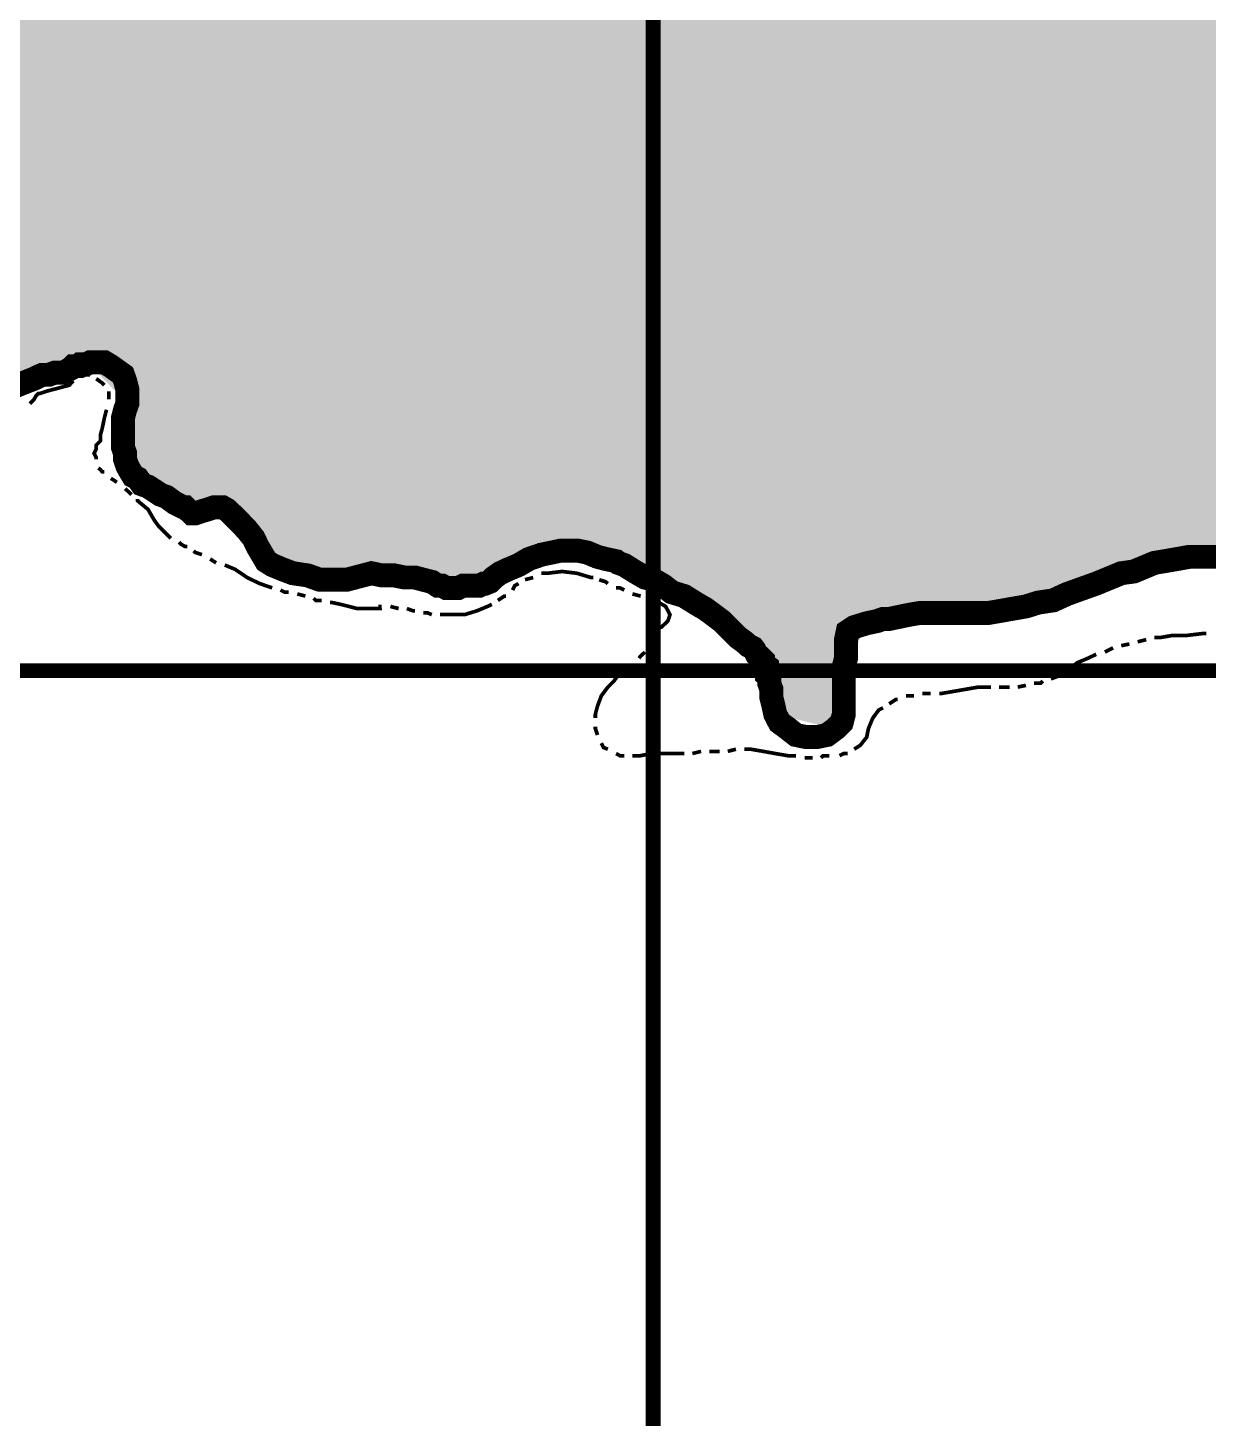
# Model space of a CAD drawing. Header units: millimetres. Extents: x 10 to 1080, y 12 to 847.
# Drawn here: x 112.1 to 160.3, y 407.3 to 464.2 of the extents above; entities that cross this region are included whole.
import ezdxf

# ---------------------------------------------------------------- set-up
doc = ezdxf.new("R2010")
doc.units = ezdxf.units.MM

msp = doc.modelspace()

# ---------------------------------------------------------------- hatches: boundary and pattern name
at = {"layer": 'H', "linetype": 'CONTINUOUS'}
for points in [[(802.375, 724.076), (804.333, 708.572), (819.82, 705.362), (834.637, 704.674), (846.243, 705.362), (859.861, 713.74), (871.467, 723.388), (876.635, 727.287), (891.452, 733.125), (894.662, 722.806), (899.231, 711.2), (902.458, 678.268), (906.939, 654.985), (912.777, 635.6), (903.041, 631.79), (870.797, 623.394), (843.703, 613.075), (834.037, 605.614), (852.17, 570.142), (848.607, 566.244), (849.207, 566.244), (834.637, 551.692), (840.475, 538.815), (802.711, 488.438), (802.217, 489.126), (800.435, 493.007), (798.83, 497.082), (795.355, 502.25), (792.215, 505.213), (789.005, 508.088), (786.289, 511.722), (784.437, 515.532), (783.078, 519.677), (782.391, 521.723), (780.874, 525.78), (778.334, 530.348), (775.794, 533.735), (773.007, 536.875), (769.955, 539.75), (766.727, 542.378), (763.27, 544.83), (759.707, 547.123), (755.985, 549.24), (754.115, 550.333), (752.263, 551.356), (750.305, 552.45), (748.365, 553.473), (746.407, 554.478), (744.467, 555.502), (742.615, 556.507), (740.657, 557.618), (739.652, 558.13), (732.525, 556.436), (732.79, 544.583), (726.264, 530.86), (723.142, 524.334), (722.207, 519.765), (722.877, 514.015), (725.593, 511.052), (734.219, 509.182), (736.177, 508.935), (733.302, 494.965), (732.278, 489.126), (728.98, 480.236), (737.605, 465.243), (747.518, 446.193), (733.548, 450.338), (730.409, 438.062), (720.76, 407.158), (717.885, 398.268), (714.745, 388.108), (713.475, 387.174), (712.047, 376.096), (715.945, 344.77), (716.615, 324.026), (716.439, 318.682), (723.388, 318.435), (731.608, 319.705), (737.358, 321.557), (743.373, 323.25), (749.635, 324.273), (754.962, 326.39), (761.488, 331.47), (750.641, 308.786), (742.95, 291.677), (741.257, 289.313), (754.715, 277.195), (760.801, 272.292), (760.73, 272.115), (769.444, 264.583), (777.487, 249.678), (794.597, 237.155), (804.333, 230.293), (811.777, 224.032), (798.054, 219.957), (781.473, 215.988), (770.043, 212.602), (757.502, 208.033), (746.072, 201.172), (734.06, 195.404), (725.082, 194.91), (725.258, 194.134), (725.593, 192.105), (725.752, 188.048), (725.17, 184.062), (724.905, 183.392), (714.587, 181.698), (699.17, 173.743), (696.295, 178.312), (682.078, 173.143), (680.879, 176.53), (652.868, 161.713), (660.647, 138.007), (660.4, 137.83), (656.749, 135.467), (653.203, 133.103), (649.552, 130.722), (645.918, 128.358), (642.285, 125.977), (638.634, 123.702), (635, 121.32), (631.349, 118.957), (627.803, 116.664), (624.152, 114.3), (620.942, 115.394), (619.584, 117.51), (618.402, 119.556), (617.22, 121.744), (616.038, 123.702), (614.68, 125.977), (613.569, 128.27), (612.299, 130.475), (610.958, 132.415), (609.424, 134.197), (608.154, 136.066), (606.795, 138.254), (605.367, 140.035), (603.673, 143.087), (601.892, 144.445), (599.863, 145.715), (598.17, 147.496), (596.724, 149.26), (595.118, 151.042), (593.513, 152.647), (591.22, 153.846), (589.439, 155.187), (587.675, 156.545), (586.052, 158.415), (585.717, 160.778), (585.047, 162.895), (584.112, 165.1), (582.172, 166.194), (580.549, 167.887), (579.543, 169.845), (578.785, 171.962), (577.762, 173.902), (576.668, 175.772), (575.398, 177.553), (573.775, 178.982), (571.659, 182.457), (568.784, 186.778), (566.932, 189.988), (565.82, 194.486), (564.462, 203.87), (563.704, 208.527), (563.88, 211.332), (563.704, 215.477), (563.457, 217.77), (563.28, 220.133), (563.368, 222.426), (563.28, 224.614), (562.857, 227.418), (561.675, 229.694), (560.828, 232.586), (561.428, 234.774), (561.852, 237.825), (561.922, 240.206), (561.587, 242.658), (561.763, 245.286), (562.01, 247.65), (561.852, 250.278), (561.164, 254.423), (561.922, 257.052), (562.522, 259.256), (562.275, 261.532), (561.499, 263.56), (560.405, 265.518), (559.805, 267.882), (559.223, 270.175), (557.953, 273.297), (556.26, 274.92), (554.814, 277.53), (554.39, 280), (553.72, 282.363), (552.962, 284.656), (551.85, 286.508), (550.668, 288.713), (549.222, 291.165), (547.194, 292.947), (545.412, 294.552), (543.56, 296.422), (543.719, 298.697), (542.537, 300.655), (540.42, 302.348), (538.057, 304.976), (535.34, 306.405), (532.553, 307.763), (530.26, 309.545), (528.232, 310.903), (526.874, 312.755), (526.45, 314.872), (524.51, 315.807), (522.305, 316.054), (518.248, 316.565), (515.779, 316.9), (513.592, 317.324), (511.387, 317.923), (508.935, 318.17), (507.153, 316.988), (506.465, 314.96), (505.037, 313.267), (503.255, 311.997), (501.897, 310.303), (500.292, 308.698), (498.422, 307.587), (496.658, 306.07), (495.212, 304.377), (494.453, 302.348), (493.942, 299.896), (493.607, 297.603), (493.942, 295.24), (494.453, 293.123), (495.212, 290.83), (495.723, 288.625), (494.03, 286.508), (493.342, 284.304), (491.649, 281.693), (489.462, 280.846), (485.14, 280.423), (481.577, 280.582), (479.637, 281.852), (478.102, 283.457), (476.673, 285.08), (475.068, 286.773), (472.863, 287.267), (470.658, 286.685), (468.965, 285.238), (467.184, 283.88), (465.067, 282.875), (463.462, 281.34), (464.732, 279.488), (466.602, 278.306), (468.63, 277.372), (469.724, 275.502), (468.877, 273.385), (467.095, 272.027), (463.973, 269.663), (462.104, 268.058), (460.075, 266.876), (457.958, 266.1), (455.665, 265.606), (452.702, 266.277), (450.674, 267.212), (448.469, 267.635), (444.835, 268.482), (442.718, 268.993), (440.514, 268.393), (436.792, 268.217), (434.763, 268.905), (432.805, 269.998), (431.465, 271.78), (432.647, 273.72), (433.405, 275.925), (433.317, 278.218), (432.805, 280.335), (432.894, 282.963), (431.959, 285.327), (428.925, 284.568), (426.72, 283.88), (424.603, 283.457), (421.375, 283.968), (419.188, 284.392), (417.072, 284.903), (415.025, 285.926), (412.838, 286.685), (410.792, 287.62), (409.698, 289.56), (409.875, 291.765), (410.298, 293.97), (410.298, 296.157), (409.61, 298.203), (408.252, 300.143), (406.4, 301.66), (404.53, 303.107), (402.837, 304.712), (400.897, 305.823), (399.715, 307.675), (400.297, 309.792), (399.962, 311.997), (397.845, 313.355), (395.905, 314.537), (394.547, 316.318), (393.1, 318.1), (391.672, 319.793), (390.225, 321.398), (388.108, 322.668), (386.592, 324.185), (385.057, 325.878), (383.452, 327.325), (381.582, 328.595), (379.465, 329.265), (378.125, 331.047), (378.037, 333.252), (377.349, 335.368), (375.92, 336.973), (374.05, 338.332), (372.11, 339.425), (370.152, 340.536), (368.035, 341.383), (365.919, 341.965), (363.555, 341.63), (361.615, 340.607), (359.745, 338.914), (357.875, 337.82), (355.935, 336.797), (353.818, 335.703), (351.878, 334.522), (350.255, 332.652), (348.915, 330.8), (347.98, 328.754), (347.133, 326.637), (345.599, 325.032), (343.323, 324.785), (340.184, 324.785), (337.732, 325.367), (335.615, 324.185), (334.522, 322.333), (334.433, 320.128), (334.098, 317.923), (332.899, 315.807), (331.805, 313.866), (330.958, 311.75), (330.712, 309.545), (330.288, 307.252), (329.935, 304.976), (329.688, 302.683), (329.018, 300.39), (328.083, 298.203), (327.325, 296.157), (327.06, 293.97), (328.665, 292.347), (329.935, 290.583), (328.665, 288.802), (326.39, 287.955), (323.25, 287.778), (321.045, 288.29), (319.864, 290.23), (318.682, 292.276), (316.812, 293.705), (314.025, 294.975), (311.732, 295.487), (309.615, 295.91), (307.763, 297.092), (306.405, 299.05), (305.47, 300.99), (304.712, 303.107), (303.689, 305.135), (301.995, 306.405), (300.302, 307.852), (298.962, 309.545), (297.268, 307.94), (296.422, 305.894), (293.282, 304.2), (291.5, 305.558), (289.648, 306.828), (287.69, 307.852), (287.267, 309.968), (287.69, 312.173), (285.75, 313.09), (283.457, 313.602), (281.34, 314.202), (279.224, 315.295), (278.642, 317.5), (277.954, 319.617), (276.013, 321.222), (274.144, 319.793), (272.874, 317.923), (269.998, 319.193), (268.217, 320.64), (266.435, 321.98), (263.984, 324.45), (262.202, 325.72), (260.862, 327.484), (261.108, 329.688), (261.867, 331.893), (262.714, 334.01), (262.467, 337.644), (261.532, 339.602), (260.597, 341.718), (258.992, 343.323), (255.94, 345.352), (253.065, 346.71), (251.195, 347.892), (249.167, 348.827), (248.92, 351.032), (250.19, 352.884), (251.707, 354.842), (254.088, 354.93), (255.782, 356.358), (257.969, 356.623), (260.174, 357.117), (261.444, 359.234), (261.779, 361.527), (261.62, 363.732), (260.438, 365.584), (258.992, 367.277), (256.117, 367.63), (255.429, 369.746), (254.088, 371.44), (252.307, 372.957), (250.525, 374.227), (248.497, 374.826), (247.138, 376.767), (248.162, 378.707), (247.385, 381), (245.78, 382.517), (245.622, 384.81), (244.687, 386.75), (243.575, 388.796), (242.235, 390.56), (241.035, 392.43), (239.518, 394.212), (239.43, 396.416), (240.453, 398.533), (240.612, 401.144), (240.788, 403.86), (239.43, 405.888), (238.584, 408.005), (236.467, 409.452), (235.038, 411.304), (233.08, 412.838), (233.168, 415.202), (234.103, 417.318), (235.462, 419.276), (236.978, 421.04), (238.072, 422.998), (237.825, 425.274), (237.49, 427.902), (236.22, 429.683), (234.527, 431.377), (232.657, 433.246), (230.628, 434.587), (229.182, 436.28), (227.489, 437.815), (226.219, 439.667), (224.79, 441.537), (223.943, 443.742), (222.92, 445.77), (220.98, 447.216), (218.775, 448.557), (216.57, 449.827), (214.365, 450.25), (212.249, 450.427), (209.797, 450.515), (206.163, 450.427), (203.87, 451.026), (201.595, 450.338), (199.972, 448.31), (201.665, 446.705), (199.549, 444.588), (196.938, 445.347), (194.822, 445.435), (192.105, 444.923), (189.054, 445.012), (187.202, 443.406), (184.908, 442.472), (182.88, 441.113), (181.01, 439.596), (179.317, 438.15), (177.288, 437.056), (175.084, 436.457), (173.055, 435.522), (170.762, 434.675), (168.575, 434.852), (166.793, 436.545), (165.947, 438.82), (165.259, 440.937), (163.142, 442.048), (160.955, 442.56), (158.574, 442.383), (156.369, 441.713), (154.005, 440.778), (151.377, 440.267), (148.59, 440.267), (146.385, 439.843), (145.45, 437.727), (145.115, 435.522), (142.663, 436.122), (142.152, 438.326), (140.458, 439.932), (138.43, 441.113), (136.472, 442.207), (134.285, 442.807), (131.745, 442.048), (128.605, 441.537), (126.153, 441.872), (123.525, 441.784), (121.497, 442.983), (120.05, 444.588), (117.775, 445.012), (116.082, 446.528), (116.152, 448.822), (114.124, 450.938), (112.607, 453.214), (111.425, 454.995), (110.155, 456.777), (108.797, 458.47), (107.527, 460.252), (106.257, 461.945), (104.898, 463.726), (103.54, 465.42), (102.182, 467.113), (100.842, 468.806), (99.572, 470.57), (98.213, 472.264), (95.585, 475.738), (93.133, 479.213), (90.682, 482.776), (88.477, 486.41), (86.448, 490.132), (84.578, 494.03), (83.062, 498.016), (81.527, 502.92), (80.433, 507.065), (79.498, 511.298), (78.74, 515.532), (78.228, 519.853), (77.805, 524.175), (77.558, 528.496), (77.47, 532.8), (77.558, 534.917), (77.558, 537.122), (77.717, 539.238), (77.893, 541.443), (78.052, 543.56), (78.317, 545.765), (78.564, 547.882), (79.252, 552.115), (80.098, 556.348), (81.192, 560.582), (82.374, 564.727), (84.402, 570.054), (86.448, 573.793), (87.63, 575.645), (117.687, 575.645), (138.007, 572.435), (144.445, 544.23), (141.905, 543.225), (154.764, 537.88), (160.443, 536.028), (171.185, 535.693), (189.318, 535.34), (206.834, 533.912), (226.06, 527.897), (227.842, 532.888), (253.912, 548.552), (259.239, 550.333), (265.677, 550.668), (269.575, 552.115), (277.019, 556.772), (283.122, 559.223), (290.989, 559.982), (306.317, 558.553), (306.652, 558.288), (307.005, 558.624), (310.885, 558.888), (317.659, 563.122), (325.543, 568.113), (333.745, 573.528), (338.825, 576.827), (341.365, 576.756), (344.928, 576.068), (348.492, 574.71), (351.949, 572.858), (355.759, 569.718), (358.228, 566.173), (359.234, 564.303), (360.257, 562.363), (362.462, 558.8), (365.425, 555.925), (369.993, 554.32), (376.255, 554.478), (378.46, 554.902), (380.577, 555.325), (382.782, 555.748), (384.898, 556.013), (387.773, 556.436), (392.007, 557.107), (396.064, 558.042), (400.138, 559.135), (404.107, 560.405), (408.005, 561.852), (411.903, 563.457), (415.713, 565.238), (419.435, 567.09), (423.069, 569.048), (424.18, 569.63), (421.128, 576.333), (406.224, 573.952), (411.057, 595.383), (409.452, 607.06), (401.408, 603.85), (401.832, 611.893), (404.618, 612.74), (404.195, 626.022), (394.882, 630.432), (373.539, 618.737), (369.482, 635.67), (377.19, 651.845), (407.405, 673.276), (407.829, 671.23), (482.177, 704.003), (500.715, 623.323), (501.227, 623.57), (505.372, 625.863), (509.182, 627.892), (512.992, 630.008), (516.802, 632.037), (520.612, 634.065), (522.552, 635.088), (524.422, 636.094), (526.362, 637.117), (528.232, 638.14), (530.172, 639.233), (532.042, 640.256), (534.335, 641.438), (544.495, 629.585), (550.422, 631.613), (546.523, 639.568), (541.532, 645.336), (541.602, 645.407), (545.412, 647.453), (549.222, 649.57), (553.032, 651.598), (556.772, 653.627), (560.582, 655.743), (564.392, 657.772), (568.202, 659.888), (572.012, 661.917), (575.733, 664.034), (579.543, 666.15), (583.353, 668.196), (587.163, 670.313), (590.885, 672.342), (596.724, 674.458), (601.133, 674.458), (603.338, 674.458), (605.455, 674.37), (607.642, 674.194), (609.847, 674.123), (611.964, 674.035), (614.168, 673.858), (616.373, 673.7), (618.49, 673.612), (620.695, 673.435), (622.882, 673.347), (624.999, 673.276), (629.32, 673.188), (633.642, 673.276), (637.875, 673.523), (642.108, 673.947), (646.254, 674.617), (650.399, 675.728), (653.627, 676.734), (657.684, 678.18), (661.67, 679.873), (665.568, 681.743), (669.378, 683.772), (673.1, 685.976), (676.734, 688.252), (680.297, 690.704), (683.683, 693.42), (687.07, 696.136), (690.192, 699.1), (693.332, 702.063), (696.207, 705.273), (699.082, 708.572), (701.71, 711.958), (705.785, 710.53), (709.842, 708.995), (713.74, 707.214), (717.638, 705.362), (721.448, 703.333), (723.988, 701.798), (729.403, 707.302), (742.35, 719.578), (751.999, 718.908), (767.503, 733.725), (785.618, 751.84), (797.207, 740.234), (802.375, 724.076), (802.375, 724.076)], [(43.85, 632.636), (45.808, 631.702), (47.748, 630.767), (51.805, 629.162), (55.792, 628.05), (59.937, 627.468), (66.463, 628.05), (70.362, 629.585), (73.907, 631.79), (77.382, 634.33), (79.075, 635.67), (80.768, 637.028), (82.55, 638.298), (86.184, 640.592), (89.57, 642.02), (91.599, 642.708), (93.645, 643.467), (95.762, 644.313), (97.878, 645.072), (102.023, 646.254), (106.168, 646.677), (111.072, 645.583), (114.3, 643.378), (116.152, 640.592), (116.84, 637.205), (116.664, 633.395), (115.817, 629.25), (115.147, 627.133), (114.459, 624.928), (113.7, 622.635), (112.854, 620.43), (112.007, 618.155), (111.248, 615.95), (110.49, 613.745), (109.308, 609.688), (108.038, 605.614), (106.257, 601.733), (104.14, 598.082), (101.847, 594.536), (99.219, 591.062), (96.608, 587.675), (95.25, 585.982), (93.892, 584.288), (91.264, 580.902), (88.724, 577.338), (86.448, 573.793), (84.402, 570.054), (82.374, 564.727), (81.192, 560.582), (80.098, 556.348), (79.252, 552.115), (78.564, 547.882), (78.317, 545.765), (78.052, 543.56), (77.893, 541.443), (77.717, 539.238), (77.558, 537.122), (77.558, 534.917), (77.47, 532.8), (77.558, 528.496), (77.805, 524.175), (78.228, 519.853), (78.74, 515.532), (79.498, 511.298), (80.433, 507.065), (81.527, 502.92), (83.062, 498.016), (84.578, 494.03), (86.448, 490.132), (88.477, 486.41), (90.682, 482.776), (93.133, 479.213), (95.585, 475.738), (98.213, 472.264), (99.572, 470.57), (100.842, 468.806), (102.182, 467.113), (103.54, 465.42), (104.898, 463.726), (106.257, 461.945), (107.527, 460.252), (108.797, 458.47), (110.155, 456.777), (111.425, 454.995), (112.607, 453.214), (114.124, 450.938), (111.337, 449.404), (109.802, 446.793), (106.927, 444.412), (105.075, 443.142), (102.605, 442.207), (100.418, 441.202), (99.395, 438.75), (99.995, 436.21), (102.182, 435.01), (100.489, 433.317), (97.102, 434.587), (92.11, 435.363), (89.059, 434.852), (85.848, 434.34), (81.862, 433.317), (77.717, 431.2), (75.688, 428.748), (74.418, 426.473), (71.032, 424.515), (68.315, 423.51), (66.622, 421.728), (64.435, 421.128), (63.077, 419.347), (60.784, 417.072), (58.155, 417.072), (54.61, 418.342), (52.317, 418.342), (51.47, 421.816), (51.382, 424.092), (51.735, 426.297), (52.74, 428.925), (53.499, 432.47), (52.917, 434.94), (50.712, 436.457), (48.26, 437.48), (46.39, 436.033), (44.609, 433.158), (43.092, 430.865), (42.474, 430.177), (42.474, 633.289), (43.85, 632.636)]]:
    msp.add_hatch(color=256, dxfattribs=at).paths.add_polyline_path(points)

# ---------------------------------------------------------------- linework, layer by layer
at = {"layer": 'P'}
for points, const_width in [([(42.457, 654.138), (137.654, 654.138), (137.654, 546.029), (137.654, 437.903)], 0.602), ([(353.818, 437.903), (245.692, 437.903), (137.654, 437.903), (137.654, 546.029), (137.654, 654.138), (245.692, 654.138), (353.818, 654.138), (353.818, 546.029), (353.818, 492.002), (353.818, 437.903)], 0.602), ([(150.865, 440.267), (150.354, 440.267), (149.842, 440.267), (149.419, 440.267), (148.996, 440.267), (148.572, 440.267), (148.149, 440.196), (147.726, 440.108), (147.302, 440.02), (147.055, 440.02), (146.808, 439.932), (146.385, 439.843), (145.874, 439.685), (145.609, 439.508), (145.538, 439.173), (145.538, 438.838), (145.538, 438.415), (145.45, 438.079), (145.45, 437.903), (145.45, 437.727), (145.45, 437.392), (145.45, 436.968), (145.45, 436.633), (145.45, 436.122), (145.362, 435.786), (145.115, 435.539), (144.762, 435.275), (144.339, 435.187), (143.916, 435.187), (143.492, 435.275), (143.157, 435.539), (142.822, 435.786), (142.646, 436.122), (142.575, 436.457), (142.487, 436.809), (142.487, 437.145), (142.399, 437.392), (142.399, 437.48), (142.399, 437.568), (142.399, 437.656), (142.311, 437.727), (142.311, 437.815), (142.311, 437.903), (142.311, 438.079), (142.222, 438.15), (142.152, 438.238), (142.152, 438.326), (141.975, 438.503), (141.887, 438.573), (141.799, 438.75), (141.728, 438.838), (141.552, 438.926), (141.376, 439.085), (141.129, 439.261), (140.794, 439.596), (140.458, 439.932), (140.106, 440.196), (139.771, 440.443), (139.612, 440.531), (139.347, 440.69), (138.924, 440.955), (138.412, 441.113), (138.077, 441.378), (137.654, 441.625), (137.319, 441.713), (136.895, 441.96), (136.472, 442.225), (136.225, 442.313), (136.137, 442.383), (135.714, 442.472), (135.378, 442.56), (134.955, 442.736), (134.602, 442.807), (134.267, 442.807), (133.844, 442.807), (133.509, 442.736), (133.085, 442.648), (132.574, 442.472), (132.151, 442.225), (131.727, 442.048), (131.392, 441.889), (131.145, 441.713), (130.969, 441.537), (130.792, 441.466), (130.722, 441.466), (130.545, 441.378), (130.298, 441.378), (130.122, 441.378), (129.875, 441.378), (129.699, 441.29), (129.452, 441.29), (129.187, 441.29), (129.028, 441.378), (128.852, 441.378), (128.605, 441.537), (128.252, 441.625), (127.917, 441.713), (127.494, 441.713), (127.071, 441.801), (126.559, 441.801), (126.136, 441.889), (125.801, 441.801), (125.465, 441.713), (125.13, 441.625), (124.795, 441.625), (124.442, 441.625), (124.019, 441.625), (123.525, 441.801), (122.925, 441.889), (122.502, 442.048), (122.079, 442.225), (121.832, 442.383), (121.479, 442.983), (121.32, 443.318), (121.056, 443.653), (120.721, 444.006), (120.474, 444.253), (120.209, 444.5), (120.05, 444.588), (119.715, 444.588), (119.451, 444.5), (119.204, 444.429), (118.939, 444.341), (118.78, 444.341), (118.692, 444.429), (118.604, 444.5), (118.516, 444.588), (118.445, 444.588), (118.269, 444.676), (118.092, 444.765), (117.757, 445.012), (117.51, 445.1), (117.246, 445.276), (116.999, 445.435), (116.752, 445.523), (116.575, 445.77), (116.399, 445.858), (116.24, 446.123), (116.152, 446.282), (116.064, 446.546), (116.064, 446.793), (115.976, 447.04), (115.976, 447.305), (115.976, 447.552), (115.976, 447.887), (115.976, 448.239), (116.064, 448.575), (116.152, 448.822), (116.152, 449.157), (116.152, 449.421), (116.064, 449.756), (115.976, 450.003), (115.729, 450.18), (115.482, 450.356), (115.217, 450.515), (115.058, 450.515), (114.794, 450.515), (114.635, 450.515), (114.459, 450.427), (114.282, 450.427), (114.212, 450.427), (114.124, 450.356), (114.035, 450.356), (113.947, 450.356), (113.859, 450.268), (113.7, 450.18), (113.524, 450.092), (113.189, 450.092), (112.942, 450.003), (112.677, 450.003), (112.518, 449.933), (112.342, 449.845), (111.672, 449.58), (111.319, 449.421)], 0.978), ([(114.212, 450.427), (114.124, 450.356), (114.035, 450.356), (113.947, 450.356), (113.859, 450.268), (113.7, 450.18), (113.524, 450.092), (113.189, 450.092), (112.942, 450.003), (112.677, 450.003), (112.518, 449.933), (112.342, 449.845), (112.254, 449.845)], 0.151), ([(113.859, 450.268), (113.947, 450.356), (114.035, 450.356), (114.124, 450.356), (114.212, 450.427)], 0.151), ([(114.547, 450.427), (114.635, 450.515), (114.794, 450.515), (114.882, 450.515)], 0.151), ([(115.552, 450.356), (115.482, 450.356), (115.217, 450.515), (115.058, 450.515), (114.794, 450.515), (114.635, 450.515), (114.547, 450.427)], 0.151), ([(115.217, 450.515), (115.482, 450.356), (115.552, 450.356)], 0.151), ([(111.495, 449.509), (111.672, 449.58), (112.342, 449.845), (112.518, 449.933), (112.677, 450.003), (112.942, 450.003), (113.189, 450.092), (113.524, 450.092), (113.524, 450.18)], 0.151), ([(113.947, 449.756), (113.859, 449.668), (113.788, 449.58), (113.524, 449.509), (113.189, 449.421), (112.854, 449.333), (112.589, 449.245), (112.518, 449.245), (112.43, 449.157), (112.342, 448.998), (112.166, 448.822)], 0.151), ([(114.635, 450.003), (114.459, 450.003), (114.282, 449.933)], 0.151), ([(115.217, 449.58), (115.129, 449.668), (114.882, 449.845)], 0.151), ([(115.817, 450.092), (115.976, 450.003), (116.064, 449.756), (116.152, 449.421), (116.152, 449.157), (116.152, 448.822), (116.064, 448.575), (115.976, 448.239), (115.976, 448.151)], 0.151), ([(115.976, 448.063), (115.976, 448.239), (116.064, 448.575), (116.152, 448.822), (116.152, 449.157), (116.152, 449.421), (116.064, 449.756), (115.976, 450.003), (115.905, 450.092)], 0.151), ([(115.394, 448.998), (115.394, 449.333)], 0.151), ([(114.882, 446.546), (114.882, 446.617), (114.794, 446.793), (114.882, 446.969), (114.882, 447.128), (114.97, 447.216), (115.058, 447.305), (115.058, 447.393), (115.058, 447.552), (115.129, 447.816), (115.217, 448.239), (115.305, 448.575)], 0.151), ([(115.976, 447.816), (115.976, 447.552), (115.976, 447.393)], 0.151), ([(116.064, 446.617), (116.064, 446.793), (115.976, 447.04), (115.976, 447.305), (115.976, 447.552), (115.976, 447.728)], 0.151), ([(115.976, 447.04), (116.064, 446.793), (116.064, 446.705)], 0.151), ([(116.152, 446.37), (116.152, 446.282), (116.24, 446.123), (116.328, 446.035)], 0.151), ([(117.757, 445.012), (117.51, 445.1), (117.246, 445.276), (116.999, 445.435), (116.752, 445.523), (116.575, 445.77), (116.399, 445.858), (116.24, 446.123), (116.152, 446.282), (116.152, 446.282)], 0.151), ([(115.217, 446.035), (115.129, 446.035), (115.058, 446.123), (114.97, 446.193), (114.97, 446.193)], 0.151), ([(115.729, 445.611), (115.482, 445.77)], 0.151), ([(116.487, 445.77), (116.575, 445.77), (116.752, 445.523), (116.999, 445.435), (117.246, 445.276), (117.51, 445.1), (117.757, 445.012), (118.092, 444.765), (118.269, 444.676), (118.269, 444.676)], 0.151), ([(116.328, 445.1), (116.24, 445.188), (116.064, 445.347)], 0.151), ([(117.934, 443.318), (117.845, 443.406), (117.669, 443.583), (117.422, 443.83), (117.246, 444.077), (116.999, 444.5), (116.575, 444.853), (116.575, 444.923)], 0.151), ([(118.939, 444.341), (118.78, 444.341), (118.692, 444.429), (118.604, 444.5), (118.516, 444.588), (118.445, 444.588), (118.269, 444.676), (118.092, 444.765), (118.022, 444.853)], 0.151), ([(120.985, 443.653), (120.721, 444.006), (120.474, 444.253), (120.209, 444.5), (120.05, 444.588), (119.715, 444.588), (119.451, 444.5), (119.292, 444.429)], 0.151), ([(119.874, 444.588), (120.05, 444.588), (120.209, 444.5), (120.209, 444.5)], 0.151), ([(118.604, 444.5), (118.692, 444.429), (118.78, 444.341), (118.868, 444.341)], 0.151), ([(119.204, 444.429), (119.451, 444.5), (119.539, 444.5)], 0.151), ([(120.474, 444.253), (120.721, 444.006), (121.056, 443.653), (121.32, 443.318), (121.479, 442.983), (121.744, 442.56)], 0.151), ([(118.604, 442.983), (118.516, 442.983), (118.357, 443.071), (118.269, 443.159), (118.269, 443.159)], 0.151), ([(121.744, 442.472), (121.479, 442.983), (121.32, 443.318), (121.232, 443.406)], 0.151), ([(161.784, 442.472), (161.361, 442.56), (160.937, 442.56), (160.514, 442.56), (160.091, 442.56), (159.579, 442.56), (159.085, 442.472), (158.574, 442.383), (158.15, 442.313), (157.727, 442.136), (157.304, 441.96), (156.792, 441.889), (156.369, 441.713), (155.769, 441.466), (155.275, 441.29), (154.587, 441.043), (154.005, 440.778), (153.405, 440.69), (152.894, 440.531), (152.382, 440.443), (151.888, 440.355), (151.377, 440.267), (150.865, 440.267)], 0.978), ([(119.204, 442.648), (118.939, 442.736), (118.868, 442.807)], 0.151), ([(119.786, 442.313), (119.539, 442.472), (119.539, 442.472)], 0.151), ([(121.902, 442.313), (122.079, 442.225), (122.255, 442.136)], 0.151), ([(124.019, 441.625), (123.525, 441.801), (122.925, 441.889), (122.502, 442.048), (122.079, 442.225), (121.991, 442.313)], 0.151), ([(132.838, 442.56), (132.574, 442.472), (132.151, 442.225), (131.815, 442.048)], 0.151), ([(132.062, 442.225), (132.151, 442.225), (132.415, 442.383)], 0.151), ([(132.75, 442.472), (133.085, 442.648), (133.509, 442.736), (133.844, 442.807), (134.267, 442.807), (134.602, 442.807), (134.779, 442.736)], 0.151), ([(135.202, 442.648), (134.955, 442.736), (134.602, 442.807), (134.267, 442.807), (133.844, 442.807), (133.509, 442.736), (133.174, 442.648)], 0.151), ([(135.114, 442.648), (135.378, 442.56), (135.449, 442.56)], 0.151), ([(136.56, 442.136), (136.472, 442.225), (136.225, 442.313), (136.137, 442.383), (135.714, 442.472), (135.537, 442.56)], 0.151), ([(135.802, 442.472), (136.137, 442.383), (136.137, 442.313)], 0.151), ([(158.662, 442.383), (158.574, 442.383), (158.15, 442.313), (157.727, 442.136), (157.304, 441.96), (156.792, 441.889), (156.616, 441.801)], 0.151), ([(157.215, 441.96), (157.304, 441.96), (157.727, 442.136), (158.15, 442.313), (158.574, 442.383), (159.085, 442.472), (159.244, 442.472)], 0.151), ([(160.002, 442.56), (159.579, 442.56), (159.085, 442.472), (158.997, 442.472)], 0.151), ([(159.579, 442.56), (160.002, 442.56)], 0.151), ([(160.355, 442.56), (160.514, 442.56), (160.69, 442.56)], 0.151), ([(122.079, 441.29), (121.567, 441.466), (121.056, 441.713), (120.562, 442.048), (120.138, 442.225)], 0.151), ([(122.59, 442.048), (122.925, 441.889)], 0.151), ([(123.261, 441.801), (123.525, 441.801), (123.596, 441.713)], 0.151), ([(123.948, 441.713), (124.019, 441.625), (124.442, 441.625), (124.795, 441.625), (125.13, 441.625), (125.465, 441.713), (125.801, 441.801), (126.065, 441.889)], 0.151), ([(127.829, 441.713), (127.494, 441.713), (127.071, 441.801), (126.559, 441.801), (126.136, 441.889), (125.801, 441.801), (125.712, 441.801)], 0.151), ([(126.4, 441.889), (126.559, 441.801), (126.735, 441.801)], 0.151), ([(127.071, 441.801), (127.406, 441.713)], 0.151), ([(131.568, 441.889), (131.392, 441.889), (131.145, 441.713), (130.969, 441.537), (130.792, 441.466), (130.722, 441.466), (130.545, 441.378), (130.298, 441.378), (130.122, 441.378), (129.875, 441.378), (129.699, 441.29), (129.522, 441.29)], 0.151), ([(131.48, 441.889), (131.727, 442.048), (131.815, 442.048)], 0.151), ([(135.202, 441.713), (135.114, 441.713), (134.532, 441.889), (133.932, 441.96), (133.332, 441.889), (133.085, 441.889)], 0.151), ([(136.472, 442.225), (136.807, 442.048)], 0.151), ([(138.765, 441.043), (138.412, 441.113), (138.077, 441.378), (137.654, 441.625), (137.319, 441.713), (136.895, 441.96), (136.807, 441.96)], 0.151), ([(137.072, 441.889), (137.319, 441.713), (137.654, 441.625), (137.654, 441.537), (138.077, 441.378), (138.412, 441.202), (138.924, 440.955), (139.012, 440.866)], 0.151), ([(156.545, 441.801), (156.792, 441.889), (156.88, 441.889)], 0.151), ([(122.749, 441.113), (122.59, 441.113), (122.414, 441.202)], 0.151), ([(125.377, 441.713), (125.13, 441.625), (124.795, 441.625), (124.442, 441.625), (124.372, 441.625)], 0.151), ([(127.758, 441.713), (127.917, 441.713), (128.182, 441.625)], 0.151), ([(129.187, 441.29), (129.028, 441.378), (128.852, 441.378), (128.605, 441.537), (128.252, 441.625), (128.182, 441.625)], 0.151), ([(128.517, 441.537), (128.605, 441.537), (128.852, 441.378), (129.028, 441.378), (129.187, 441.29), (129.452, 441.29), (129.699, 441.378), (129.875, 441.378), (130.122, 441.378), (130.298, 441.378), (130.545, 441.378), (130.545, 441.378)], 0.151), ([(130.881, 441.537), (130.969, 441.537), (131.145, 441.713), (131.145, 441.713)], 0.151), ([(132.151, 441.466), (131.992, 441.378), (131.904, 441.202)], 0.151), ([(132.75, 441.713), (132.415, 441.625)], 0.151), ([(135.802, 441.466), (135.714, 441.537), (135.449, 441.625)], 0.151), ([(136.472, 441.202), (136.296, 441.29), (136.137, 441.29)], 0.151), ([(156.281, 441.625), (155.769, 441.466), (155.275, 441.29)], 0.151), ([(155.275, 441.29), (155.522, 441.378)], 0.151), ([(155.857, 441.537), (156.192, 441.625)], 0.151), ([(123.437, 440.955), (123.102, 441.043), (123.102, 441.043)], 0.151), ([(124.107, 440.778), (123.86, 440.778), (123.772, 440.866)], 0.151), ([(126.559, 440.531), (126.488, 440.531), (126.488, 440.443), (126.4, 440.443), (126.312, 440.443), (126.065, 440.443), (125.801, 440.443), (125.554, 440.443), (125.218, 440.531), (124.866, 440.619), (124.531, 440.69), (124.442, 440.69)], 0.151), ([(131.057, 440.619), (130.881, 440.531), (130.457, 440.355), (129.946, 440.196), (129.452, 440.196), (128.94, 440.196)], 0.151), ([(131.639, 440.955), (131.568, 440.955), (131.304, 440.778)], 0.151), ([(137.142, 440.955), (136.807, 441.043)], 0.151), ([(137.742, 439.508), (137.742, 439.596), (137.989, 439.685), (138.254, 439.932), (138.342, 440.196), (138.165, 440.531), (137.742, 440.778), (137.654, 440.778), (137.495, 440.866)], 0.151), ([(139.947, 440.267), (139.771, 440.443), (139.612, 440.531), (139.347, 440.69), (139.012, 440.866)], 0.151), ([(139.259, 440.69), (139.347, 440.69), (139.612, 440.531)], 0.151), ([(152.894, 440.531), (153.405, 440.69), (154.005, 440.778), (154.587, 441.043), (154.922, 441.113)], 0.151), ([(154.922, 441.113), (154.587, 441.043), (154.005, 440.778), (153.405, 440.69), (152.894, 440.619)], 0.151), ([(127.247, 440.443), (126.912, 440.531), (126.912, 440.531)], 0.151), ([(127.917, 440.355), (127.829, 440.355), (127.582, 440.443)], 0.151), ([(128.605, 440.196), (128.429, 440.267), (128.252, 440.267)], 0.151), ([(139.859, 440.355), (140.106, 440.196), (140.194, 440.108)], 0.151), ([(141.799, 438.75), (141.728, 438.838), (141.552, 438.926), (141.376, 439.085), (141.129, 439.261), (140.794, 439.596), (140.458, 439.932), (140.194, 440.108)], 0.151), ([(147.302, 440.02), (147.055, 440.02), (146.808, 439.932), (146.385, 439.843), (145.874, 439.685), (145.609, 439.508), (145.538, 439.261)], 0.151), ([(146.879, 440.02), (147.302, 440.02)], 0.151), ([(148.749, 440.267), (148.572, 440.267), (148.149, 440.196), (147.726, 440.108), (147.655, 440.108)], 0.151), ([(147.655, 440.108), (147.726, 440.108), (147.99, 440.196)], 0.151), ([(148.325, 440.196), (148.572, 440.267), (148.996, 440.267), (149.419, 440.267), (149.842, 440.267), (150.354, 440.267), (150.442, 440.267)], 0.151), ([(151.201, 440.267), (150.865, 440.267), (150.354, 440.267), (149.842, 440.267), (149.419, 440.267), (149.084, 440.267)], 0.151), ([(150.777, 440.267), (150.865, 440.267), (151.112, 440.267)], 0.151), ([(151.465, 440.355), (151.8, 440.355)], 0.151), ([(152.559, 440.531), (152.382, 440.443), (151.888, 440.355), (151.536, 440.355)], 0.151), ([(152.224, 440.443), (152.382, 440.443), (152.559, 440.531)], 0.151), ([(140.458, 439.932), (140.705, 439.685)], 0.151), ([(145.45, 437.727), (145.45, 437.903), (145.45, 438.079), (145.538, 438.415), (145.538, 438.838), (145.538, 439.173), (145.609, 439.508), (145.874, 439.685), (145.874, 439.685)], 0.151), ([(146.209, 439.843), (146.385, 439.843), (146.544, 439.932)], 0.151), ([(137.495, 438.926), (137.566, 438.926), (137.654, 439.085), (137.654, 439.173), (137.742, 439.261)], 0.151), ([(140.952, 439.42), (141.129, 439.261), (141.376, 439.085), (141.552, 438.926), (141.728, 438.838), (141.799, 438.75), (141.887, 438.573), (141.975, 438.503), (142.152, 438.326), (142.152, 438.238), (142.222, 438.15), (142.311, 438.079), (142.311, 437.903)], 0.151), ([(157.127, 438.997), (156.792, 438.926), (156.792, 438.926)], 0.151), ([(157.815, 439.173), (157.462, 439.085)], 0.151), ([(160.267, 439.42), (160.091, 439.42), (159.508, 439.349), (158.909, 439.349), (158.397, 439.261), (158.15, 439.261)], 0.151), ([(137.072, 438.415), (137.142, 438.503), (137.319, 438.662)], 0.151), ([(142.399, 437.48), (142.399, 437.568), (142.399, 437.656), (142.311, 437.727), (142.311, 437.815), (142.311, 437.903), (142.311, 438.079), (142.222, 438.15), (142.152, 438.238), (142.152, 438.326), (142.064, 438.415)], 0.151), ([(145.538, 438.838), (145.538, 438.415), (145.45, 438.079), (145.45, 437.903), (145.45, 437.815)], 0.151), ([(155.769, 438.573), (155.434, 438.415), (155.011, 438.238), (154.675, 437.991), (154.587, 437.903), (154.34, 437.727), (153.917, 437.568)], 0.151), ([(156.457, 438.838), (156.281, 438.75), (156.122, 438.662)], 0.151), ([(137.654, 437.903), (42.457, 437.903)], 0.602), ([(42.457, 437.903), (137.654, 437.903), (137.654, 329.865)], 0.602), ([(136.56, 437.903), (136.648, 437.991), (136.807, 438.15)], 0.151), ([(353.818, 221.756), (245.692, 221.756), (245.692, 329.865), (137.654, 329.865), (137.654, 437.903), (245.692, 437.903), (353.818, 437.903), (353.818, 329.865), (353.818, 221.756)], 0.602), ([(142.311, 437.903), (142.311, 437.903)], 0.151), ([(135.29, 435.963), (135.29, 436.122), (135.378, 436.457), (135.537, 436.88), (135.802, 437.233), (136.049, 437.48), (136.225, 437.727)], 0.151), ([(142.399, 437.568), (142.399, 437.48), (142.399, 437.392), (142.399, 437.233)], 0.151), ([(145.45, 437.48), (145.45, 437.392), (145.45, 436.968), (145.45, 436.633), (145.45, 436.122), (145.362, 435.786), (145.115, 435.539), (145.115, 435.451)], 0.151), ([(145.45, 437.056), (145.45, 437.392)], 0.151), ([(151.465, 437.233), (150.954, 437.233), (150.442, 437.145), (149.931, 437.056), (149.419, 436.968), (149.348, 436.968)], 0.151), ([(152.224, 437.233), (151.959, 437.233), (151.8, 437.233)], 0.151), ([(152.894, 437.303), (152.559, 437.233)], 0.151), ([(153.582, 437.48), (153.494, 437.392), (153.229, 437.392)], 0.151), ([(143.422, 435.363), (143.157, 435.539), (142.822, 435.786), (142.646, 436.122), (142.575, 436.457), (142.487, 436.809), (142.487, 437.145), (142.487, 437.145)], 0.151), ([(142.487, 436.88), (142.487, 436.809), (142.575, 436.457)], 0.151), ([(145.45, 436.386), (145.45, 436.633), (145.45, 436.721)], 0.151), ([(147.655, 436.721), (147.567, 436.721), (147.302, 436.545)], 0.151), ([(148.325, 436.88), (147.99, 436.88), (147.99, 436.88)], 0.151), ([(148.996, 436.968), (148.925, 436.968), (148.661, 436.968)], 0.151), ([(142.646, 436.122), (142.822, 435.875)], 0.151), ([(147.055, 436.386), (146.879, 436.298), (146.632, 435.963), (146.456, 435.539), (146.385, 435.187), (146.121, 434.852), (145.874, 434.693)], 0.151), ([(135.378, 435.275), (135.29, 435.539), (135.29, 435.61)], 0.151), ([(143.069, 435.61), (143.157, 435.539), (143.492, 435.275), (143.916, 435.187), (144.339, 435.187), (144.762, 435.275), (145.027, 435.451)], 0.151), ([(145.274, 435.698), (145.362, 435.786), (145.45, 435.963)], 0.151), ([(135.802, 434.693), (135.625, 434.763), (135.537, 434.94)], 0.151), ([(144.762, 435.275), (144.339, 435.187), (143.916, 435.187), (143.757, 435.275)], 0.151), ([(136.472, 434.428), (136.296, 434.428), (136.137, 434.516), (136.137, 434.516)], 0.151), ([(138.924, 434.516), (138.836, 434.516), (138.412, 434.516), (137.989, 434.516), (137.654, 434.516), (137.566, 434.516), (137.142, 434.428), (136.807, 434.428), (136.807, 434.428)], 0.151), ([(139.612, 434.605), (139.259, 434.516)], 0.151), ([(140.37, 434.605), (140.106, 434.605), (139.947, 434.605)], 0.151), ([(141.041, 434.693), (140.705, 434.605)], 0.151), ([(143.492, 434.428), (143.157, 434.428), (142.646, 434.516), (142.152, 434.605), (141.64, 434.693), (141.376, 434.693)], 0.151), ([(144.18, 434.34), (143.845, 434.34)], 0.151), ([(144.851, 434.428), (144.604, 434.428), (144.515, 434.34)], 0.151), ([(145.609, 434.516), (145.45, 434.516), (145.274, 434.428)], 0.151)]:
    msp.add_lwpolyline(points, dxfattribs=dict(at, const_width=const_width))

doc.saveas('drawing.dxf')
